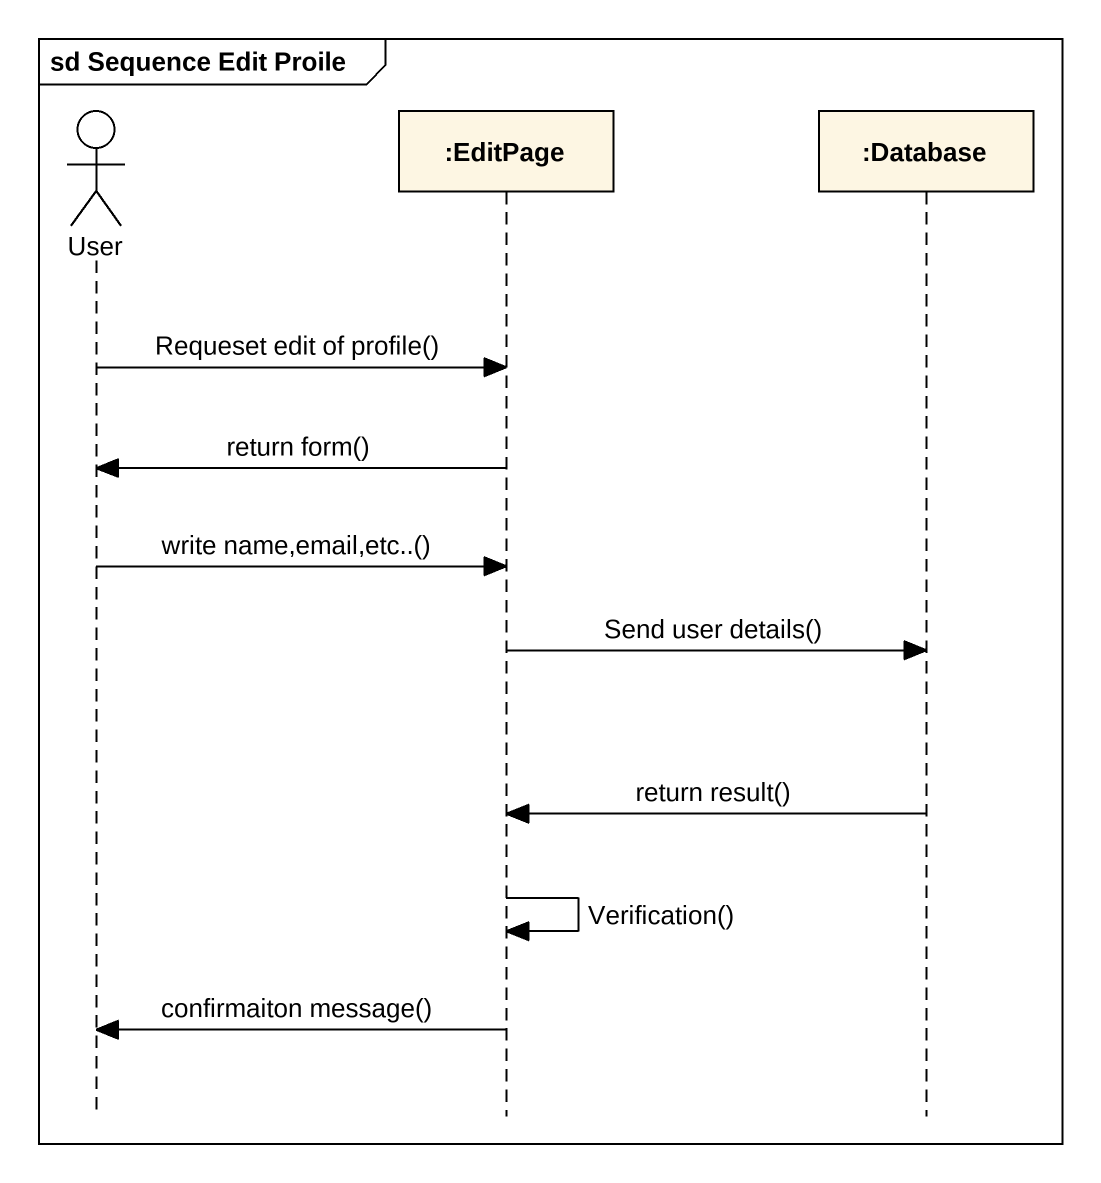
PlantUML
@startuml
mainframe sd Sequence Edit Proile
hide footbox
actor User
participant ":EditPage" as EditPage
participant ":Database" as Database_

User -> EditPage : Requeset edit of profile()
EditPage -> User : return form()
User -> EditPage : write name,email,etc..()
EditPage -> Database_ : Send user details()
Database_ -> EditPage : return result()
EditPage -> EditPage : Verification()
EditPage -> User : confirmaiton message()
@enduml
